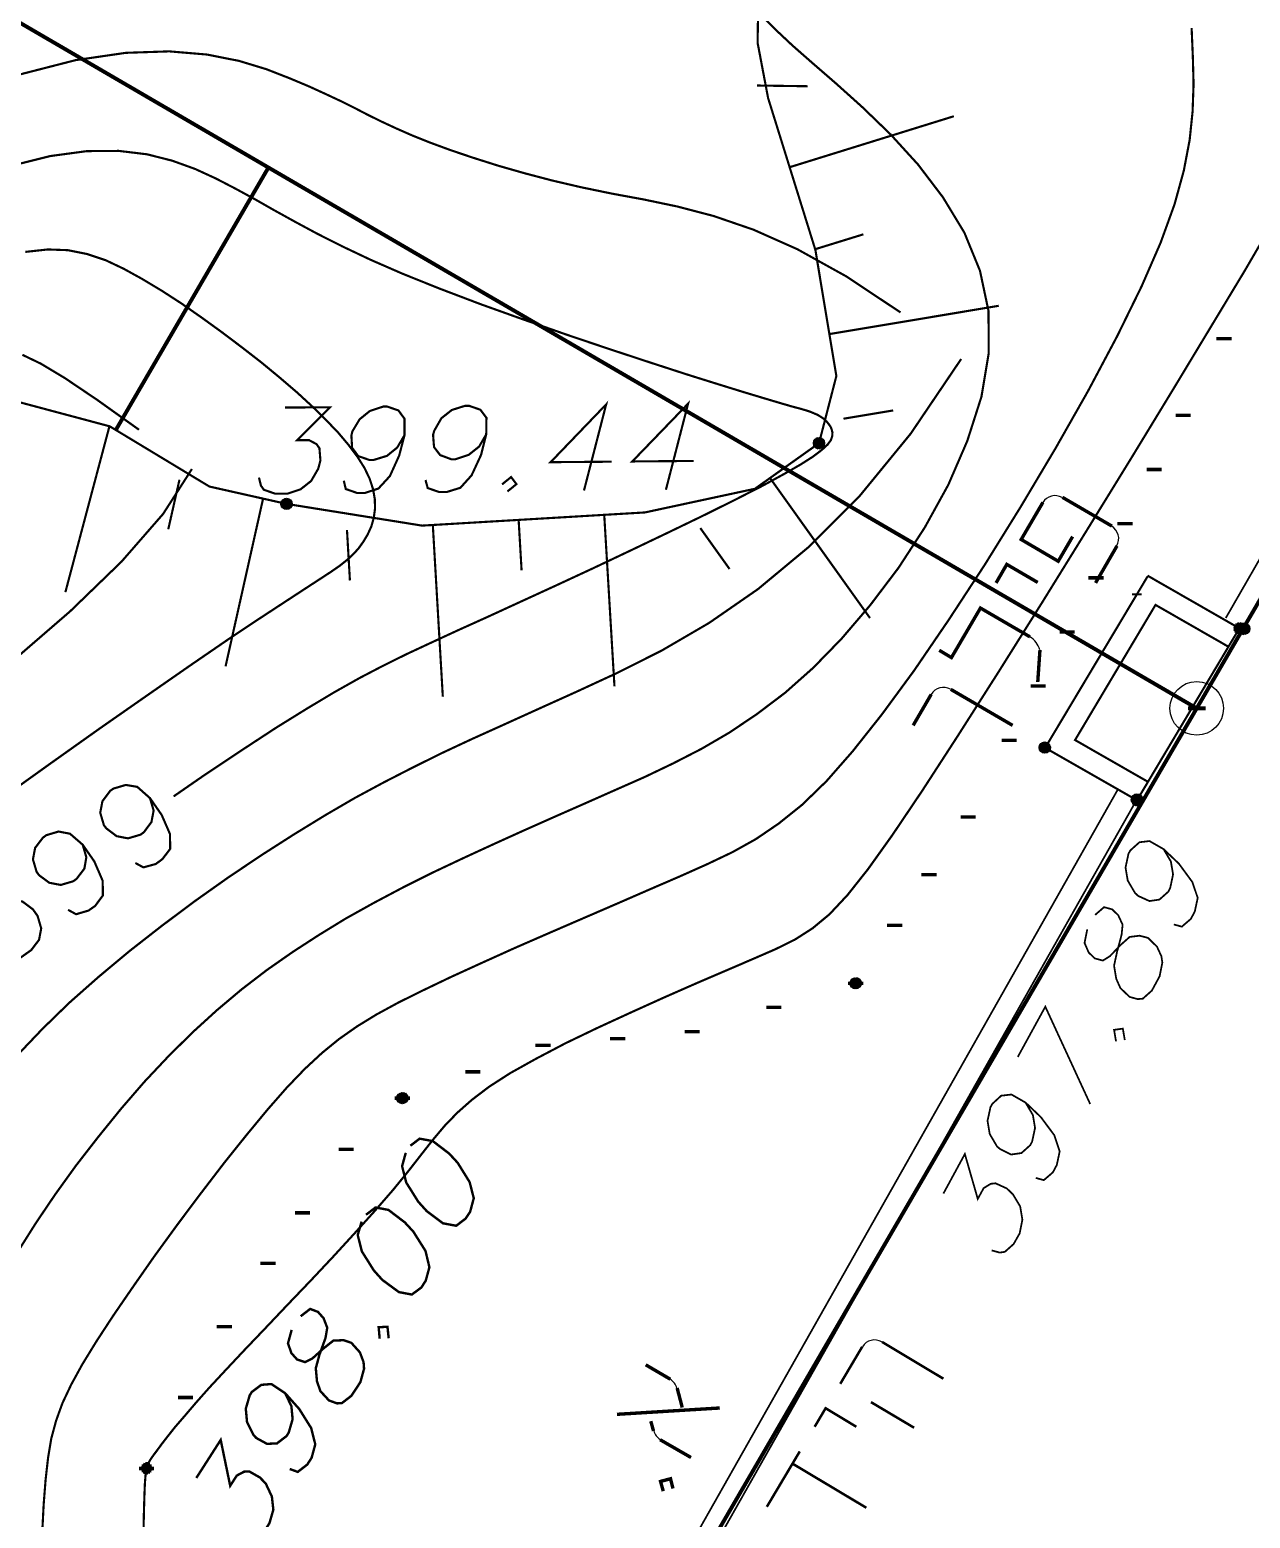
# Model space of a CAD drawing. Extents: x 489 to 720, y 1028 to 1176.
# Drawn here: x 631.9 to 637.59, y 1138.62 to 1145.56 of the extents above; entities that cross this region are included whole.
import ezdxf

# ---------------------------------------------------------------- set-up
doc = ezdxf.new("R2010")
doc.units = 0
doc.header["$MEASUREMENT"] = 0
for name, color, linetype in [('1501-EVEN-GAN', 7, 'Continuous'), ('1501-PILER', 7, 'Continuous'), ('1501-TOPO', 7, 'Continuous'), ('1501-UP', 7, 'Continuous'), ('1506', 7, 'Continuous'), ('1507', 7, 'Continuous'), ('1510-UP', 7, 'Continuous'), ('1511-DOWN', 7, 'Continuous'), ('2408-EVEN-GAN', 7, 'Continuous'), ('4035-PILER', 7, 'Continuous'), ('M1602', 7, 'Continuous')]:
    doc.layers.add(name, color=color, linetype=linetype)

msp = doc.modelspace()

# ---------------------------------------------------------------- hatches: boundary and pattern name
at = {"layer": '1501-EVEN-GAN', "linetype": 'Continuous', "ltscale": 0.045455}
for points in [[(637.5395, 1142.779), (637.585, 1142.7529), (637.5361, 1142.7688)], [(637.585, 1142.7529), (637.5361, 1142.7688), (637.5781, 1142.7449)], [(637.5361, 1142.7688), (637.5781, 1142.7449), (637.5372, 1142.7585)], [(637.5463, 1142.787), (637.5884, 1142.762), (637.5395, 1142.779)], [(637.5884, 1142.762), (637.5395, 1142.779), (637.585, 1142.7529)], [(637.5554, 1142.7915), (637.5872, 1142.7722), (637.5463, 1142.787)], [(637.5872, 1142.7722), (637.5463, 1142.787), (637.5884, 1142.762)], [(637.5656, 1142.7915), (637.5827, 1142.7813), (637.5554, 1142.7915)], [(637.5827, 1142.7813), (637.5554, 1142.7915), (637.5872, 1142.7722)], [(637.5759, 1142.7881), (637.5656, 1142.7915), (637.5827, 1142.7813)], [(637.5781, 1142.7449), (637.5372, 1142.7585), (637.5691, 1142.7404)], [(637.5372, 1142.7585), (637.5691, 1142.7404), (637.5418, 1142.7495)], [(637.5691, 1142.7404), (637.5418, 1142.7495), (637.5588, 1142.7392)], [(637.5418, 1142.7495), (637.5588, 1142.7392), (637.5497, 1142.7426)], [(637.0372, 1141.9813), (637.0372, 1141.9608), (637.035, 1141.971)], [(637.0429, 1141.9892), (637.0429, 1141.9517), (637.0372, 1141.9813)], [(637.0429, 1141.9517), (637.0372, 1141.9813), (637.0372, 1141.9608)], [(637.052, 1141.9949), (637.052, 1141.946), (637.0429, 1141.9892)], [(637.052, 1141.946), (637.0429, 1141.9892), (637.0429, 1141.9517)], [(637.0622, 1141.9972), (637.0622, 1141.9449), (637.052, 1141.9949)], [(637.0622, 1141.9449), (637.052, 1141.9949), (637.052, 1141.946)], [(637.0713, 1141.9949), (637.0713, 1141.946), (637.0622, 1141.9972)], [(637.0713, 1141.946), (637.0622, 1141.9972), (637.0622, 1141.9449)], [(637.0804, 1141.9892), (637.0804, 1141.9517), (637.0713, 1141.9949)], [(637.0804, 1141.9517), (637.0713, 1141.9949), (637.0713, 1141.946)], [(637.0861, 1141.9813), (637.0861, 1141.9608), (637.0804, 1141.9892)], [(637.0861, 1141.9608), (637.0804, 1141.9892), (637.0804, 1141.9517)], [(637.0884, 1141.971), (637.0861, 1141.9813), (637.0861, 1141.9608)]]:
    msp.add_hatch(color=7, dxfattribs=at).paths.add_polyline_path(points, flags=0)
at = {"layer": '1501-PILER', "linetype": 'Continuous', "ltscale": 0.045455}
for points in [[(637.5168, 1142.7813), (637.5622, 1142.754), (637.5134, 1142.771)], [(637.5622, 1142.754), (637.5134, 1142.771), (637.5554, 1142.746)], [(637.5134, 1142.771), (637.5554, 1142.746), (637.5134, 1142.7608)], [(637.5236, 1142.7892), (637.5656, 1142.7642), (637.5168, 1142.7813)], [(637.5656, 1142.7642), (637.5168, 1142.7813), (637.5622, 1142.754)], [(637.5327, 1142.7938), (637.5645, 1142.7745), (637.5236, 1142.7892)], [(637.5645, 1142.7745), (637.5236, 1142.7892), (637.5656, 1142.7642)], [(637.5429, 1142.7938), (637.56, 1142.7835), (637.5327, 1142.7938)], [(637.56, 1142.7835), (637.5327, 1142.7938), (637.5645, 1142.7745)], [(637.5531, 1142.7904), (637.5429, 1142.7938), (637.56, 1142.7835)], [(637.5554, 1142.746), (637.5134, 1142.7608), (637.5452, 1142.7426)], [(637.5134, 1142.7608), (637.5452, 1142.7426), (637.5179, 1142.7517)], [(637.5452, 1142.7426), (637.5179, 1142.7517), (637.535, 1142.7415)], [(637.5179, 1142.7517), (637.535, 1142.7415), (637.5259, 1142.7449)], [(636.6077, 1142.2051), (636.6168, 1142.2324), (636.6066, 1142.2154)], [(636.6168, 1142.2324), (636.6066, 1142.2154), (636.61, 1142.2256)], [(636.6122, 1142.196), (636.6259, 1142.237), (636.6077, 1142.2051)], [(636.6259, 1142.237), (636.6077, 1142.2051), (636.6168, 1142.2324)], [(636.6202, 1142.1892), (636.6361, 1142.2381), (636.6122, 1142.196)], [(636.6361, 1142.2381), (636.6122, 1142.196), (636.6259, 1142.237)], [(636.6463, 1142.2347), (636.6202, 1142.1892), (636.6361, 1142.2381)], [(636.6304, 1142.1858), (636.6463, 1142.2347), (636.6202, 1142.1892)], [(636.6543, 1142.2279), (636.6304, 1142.1858), (636.6463, 1142.2347)], [(636.6406, 1142.187), (636.6543, 1142.2279), (636.6304, 1142.1858)], [(636.6588, 1142.2188), (636.6406, 1142.187), (636.6543, 1142.2279)], [(636.6497, 1142.1915), (636.6588, 1142.2188), (636.6406, 1142.187)], [(636.6588, 1142.2085), (636.6497, 1142.1915), (636.6588, 1142.2188)], [(636.6566, 1142.1995), (636.6588, 1142.2085), (636.6497, 1142.1915)], [(637.0395, 1141.9801), (637.0838, 1141.9529), (637.0361, 1141.971)], [(637.0838, 1141.9529), (637.0361, 1141.971), (637.077, 1141.946)], [(637.0361, 1141.971), (637.077, 1141.946), (637.0361, 1141.9608)], [(637.077, 1141.946), (637.0361, 1141.9608), (637.0679, 1141.9415)], [(637.0361, 1141.9608), (637.0679, 1141.9415), (637.0406, 1141.9506)], [(637.0463, 1141.9881), (637.0872, 1141.9631), (637.0395, 1141.9801)], [(637.0872, 1141.9631), (637.0395, 1141.9801), (637.0838, 1141.9529)], [(637.0679, 1141.9415), (637.0406, 1141.9506), (637.0577, 1141.9404)], [(637.0406, 1141.9506), (637.0577, 1141.9404), (637.0486, 1141.9438)], [(637.0554, 1141.9926), (637.0872, 1141.9733), (637.0463, 1141.9881)], [(637.0872, 1141.9733), (637.0463, 1141.9881), (637.0872, 1141.9631)], [(637.0656, 1141.9926), (637.0827, 1141.9824), (637.0554, 1141.9926)], [(637.0827, 1141.9824), (637.0554, 1141.9926), (637.0872, 1141.9733)], [(637.0747, 1141.9892), (637.0656, 1141.9926), (637.0827, 1141.9824)]]:
    msp.add_hatch(color=7, dxfattribs=at).paths.add_polyline_path(points, flags=0)
at = {"layer": '1501-TOPO', "linetype": 'Continuous', "ltscale": 0.045455}
for points in [[(635.7281, 1141.1267), (635.7577, 1141.0881), (635.7247, 1141.1176)], [(635.7577, 1141.0881), (635.7247, 1141.1176), (635.7475, 1141.0881)], [(635.7247, 1141.1176), (635.7475, 1141.0881), (635.7259, 1141.1074)], [(635.7475, 1141.0881), (635.7259, 1141.1074), (635.7384, 1141.0915)], [(635.7259, 1141.1074), (635.7384, 1141.0915), (635.7304, 1141.0983)], [(635.735, 1141.1347), (635.7668, 1141.0926), (635.7281, 1141.1267)], [(635.7668, 1141.0926), (635.7281, 1141.1267), (635.7577, 1141.0881)], [(635.7441, 1141.1392), (635.7736, 1141.1006), (635.735, 1141.1347)], [(635.7736, 1141.1006), (635.735, 1141.1347), (635.7668, 1141.0926)], [(635.7543, 1141.1404), (635.777, 1141.1108), (635.7441, 1141.1392)], [(635.777, 1141.1108), (635.7441, 1141.1392), (635.7736, 1141.1006)], [(635.7645, 1141.137), (635.777, 1141.121), (635.7543, 1141.1404)], [(635.777, 1141.121), (635.7543, 1141.1404), (635.777, 1141.1108)], [(635.7725, 1141.1301), (635.7645, 1141.137), (635.777, 1141.121)], [(633.6168, 1140.5938), (633.6441, 1140.554), (633.6134, 1140.5835)], [(633.6441, 1140.554), (633.6134, 1140.5835), (633.6338, 1140.5529)], [(633.6134, 1140.5835), (633.6338, 1140.5529), (633.6134, 1140.5733)], [(633.6338, 1140.5529), (633.6134, 1140.5733), (633.6247, 1140.5574)], [(633.6134, 1140.5733), (633.6247, 1140.5574), (633.6168, 1140.5642)], [(633.6236, 1140.6006), (633.6543, 1140.5574), (633.6168, 1140.5938)], [(633.6543, 1140.5574), (633.6168, 1140.5938), (633.6441, 1140.554)], [(633.6327, 1140.6051), (633.6611, 1140.5654), (633.6236, 1140.6006)], [(633.6611, 1140.5654), (633.6236, 1140.6006), (633.6543, 1140.5574)], [(633.6441, 1140.6051), (633.6645, 1140.5745), (633.6327, 1140.6051)], [(633.6645, 1140.5745), (633.6327, 1140.6051), (633.6611, 1140.5654)], [(633.6531, 1140.6017), (633.6645, 1140.5847), (633.6441, 1140.6051)], [(633.6645, 1140.5847), (633.6441, 1140.6051), (633.6645, 1140.5745)], [(633.66, 1140.5938), (633.6531, 1140.6017), (633.6645, 1140.5847)], [(632.4418, 1138.8801), (632.4611, 1138.8756), (632.4327, 1138.8767)], [(632.452, 1138.8801), (632.4418, 1138.8801), (632.4611, 1138.8756)], [(632.4213, 1138.8597), (632.4725, 1138.8483), (632.4202, 1138.8495)], [(632.4725, 1138.8483), (632.4202, 1138.8495), (632.4679, 1138.8392)], [(632.4202, 1138.8495), (632.4679, 1138.8392), (632.4247, 1138.8404)], [(632.4247, 1138.8699), (632.4725, 1138.8585), (632.4213, 1138.8597)], [(632.4725, 1138.8585), (632.4213, 1138.8597), (632.4725, 1138.8483)], [(632.4327, 1138.8767), (632.4691, 1138.8688), (632.4247, 1138.8699)], [(632.4691, 1138.8688), (632.4247, 1138.8699), (632.4725, 1138.8585)], [(632.4679, 1138.8392), (632.4247, 1138.8404), (632.4611, 1138.8324)], [(632.4247, 1138.8404), (632.4611, 1138.8324), (632.4316, 1138.8324)], [(632.4611, 1138.8324), (632.4316, 1138.8324), (632.4509, 1138.8279)], [(632.4316, 1138.8324), (632.4509, 1138.8279), (632.4406, 1138.829)], [(632.4611, 1138.8756), (632.4327, 1138.8767), (632.4691, 1138.8688)]]:
    msp.add_hatch(color=7, dxfattribs=at).paths.add_polyline_path(points, flags=0)
at = {"layer": '1501-UP', "linetype": 'Continuous', "ltscale": 0.045455}
for points in [[(635.5588, 1143.6449), (635.602, 1143.6142), (635.5543, 1143.6347)], [(635.602, 1143.6142), (635.5543, 1143.6347), (635.5941, 1143.6074)], [(635.5543, 1143.6347), (635.5941, 1143.6074), (635.5543, 1143.6245)], [(635.5941, 1143.6074), (635.5543, 1143.6245), (635.585, 1143.604)], [(635.5543, 1143.6245), (635.585, 1143.604), (635.5577, 1143.6154)], [(635.585, 1143.604), (635.5577, 1143.6154), (635.5747, 1143.604)], [(635.5577, 1143.6154), (635.5747, 1143.604), (635.5656, 1143.6074)], [(635.5656, 1143.6517), (635.6054, 1143.6245), (635.5588, 1143.6449)], [(635.6054, 1143.6245), (635.5588, 1143.6449), (635.602, 1143.6142)], [(635.5747, 1143.6551), (635.6054, 1143.6347), (635.5656, 1143.6517)], [(635.6054, 1143.6347), (635.5656, 1143.6517), (635.6054, 1143.6245)], [(635.585, 1143.6551), (635.602, 1143.6438), (635.5747, 1143.6551)], [(635.602, 1143.6438), (635.5747, 1143.6551), (635.6054, 1143.6347)], [(635.5952, 1143.6517), (635.585, 1143.6551), (635.602, 1143.6438)], [(633.0759, 1143.3324), (633.0759, 1143.362), (633.0725, 1143.3415)], [(633.0759, 1143.362), (633.0725, 1143.3415), (633.0725, 1143.3529)], [(633.0838, 1143.3256), (633.0838, 1143.3688), (633.0759, 1143.3324)], [(633.0838, 1143.3688), (633.0759, 1143.3324), (633.0759, 1143.362)], [(633.0929, 1143.321), (633.0929, 1143.3733), (633.0838, 1143.3256)], [(633.0929, 1143.3733), (633.0838, 1143.3256), (633.0838, 1143.3688)], [(633.1031, 1143.321), (633.1031, 1143.3733), (633.0929, 1143.321)], [(633.1031, 1143.3733), (633.0929, 1143.321), (633.0929, 1143.3733)], [(633.1122, 1143.3699), (633.1031, 1143.321), (633.1031, 1143.3733)], [(633.1134, 1143.3256), (633.1122, 1143.3699), (633.1031, 1143.321)], [(633.1202, 1143.362), (633.1134, 1143.3256), (633.1122, 1143.3699)], [(633.1202, 1143.3324), (633.1202, 1143.362), (633.1134, 1143.3256)], [(633.1236, 1143.3529), (633.1202, 1143.3324), (633.1202, 1143.362)], [(633.1236, 1143.3426), (633.1236, 1143.3529), (633.1202, 1143.3324)]]:
    msp.add_hatch(color=18, dxfattribs=at).paths.add_polyline_path(points, flags=0)

# ---------------------------------------------------------------- linework, layer by layer
at = {"color": 18, "linetype": 'Continuous', "ltscale": 0.045455, "const_width": 0.01}
for points in [[(633.6486, 1143.6676), (633.6145, 1143.6097), (633.5668, 1143.571), (633.5043, 1143.5517), (633.485, 1143.5517), (633.4327, 1143.5699), (633.4043, 1143.6085), (633.4009, 1143.6654), (633.4054, 1143.6847), (633.4395, 1143.7415), (633.4872, 1143.7801), (633.5497, 1143.8006), (633.5679, 1143.8006), (633.6202, 1143.7824), (633.6486, 1143.7438), (633.6486, 1143.6676), (633.6236, 1143.5722), (633.5804, 1143.4767), (633.527, 1143.4188), (633.4645, 1143.3983), (633.427, 1143.3983), (633.3747, 1143.4165), (633.3656, 1143.4551)], [(634.0293, 1143.671), (633.9963, 1143.6142), (633.9475, 1143.5756), (633.8861, 1143.5551), (633.8668, 1143.5551), (633.8145, 1143.5745), (633.7861, 1143.612), (633.7816, 1143.6688), (633.7872, 1143.6881), (633.8202, 1143.746), (633.8691, 1143.7847), (633.9304, 1143.804), (633.9497, 1143.804), (634.002, 1143.7858), (634.0304, 1143.7483), (634.0293, 1143.671), (634.0054, 1143.5756), (633.9611, 1143.4801), (633.9088, 1143.4222), (633.8463, 1143.4029), (633.8088, 1143.4029), (633.7566, 1143.421), (633.7463, 1143.4585)], [(634.485, 1143.4097), (634.5884, 1143.8108), (634.3293, 1143.5415), (634.6145, 1143.5438)], [(634.8668, 1143.4131), (634.9702, 1143.8142), (634.71, 1143.5449), (634.9963, 1143.5472)], [(633.0918, 1143.796), (633.3009, 1143.7972), (633.1475, 1143.6438), (633.2043, 1143.6438), (633.2384, 1143.6256), (633.252, 1143.6063), (633.2566, 1143.5495), (633.2463, 1143.5108), (633.2134, 1143.454), (633.1645, 1143.4154), (633.1031, 1143.3949), (633.0452, 1143.3949), (632.9929, 1143.4131), (632.9793, 1143.4324), (632.9702, 1143.4699)], [(634.1031, 1143.4381), (634.1452, 1143.4722), (634.1702, 1143.4392), (634.1281, 1143.4051)]]:
    msp.add_lwpolyline(points, dxfattribs=at)
at = {"color": 250, "linetype": 'Continuous', "ltscale": 0.045455}
for points, const_width in [([(636.6236, 1143.354), (636.5225, 1143.1813), (636.6952, 1143.0801), (636.7622, 1143.1949)], 0.0158), ([(636.9452, 1143.2438), (636.7145, 1143.3779)], 0.0158), ([(636.8691, 1142.979), (636.9691, 1143.1517)], 0.0158), ([(636.4054, 1142.979), (636.4554, 1143.0654), (636.5997, 1142.9813)], 0.0158), ([(636.5634, 1142.7279), (636.3327, 1142.862), (636.1975, 1142.6313), (636.1406, 1142.6654)], 0.0158), ([(636.5997, 1142.5176), (636.61, 1142.6665)], 0.0158), ([(636.4827, 1142.3154), (636.1941, 1142.4835)], 0.0158), ([(636.1031, 1142.4597), (636.0191, 1142.3154)], 0.0158), ([(637.1861, 1141.7392), (637.2202, 1141.6813), (637.2304, 1141.621), (637.2168, 1141.5574), (637.2077, 1141.5404), (637.1668, 1141.504), (637.1202, 1141.4972), (637.0679, 1141.521), (637.0531, 1141.5347), (637.0191, 1141.5926), (637.0088, 1141.6529), (637.0225, 1141.7176), (637.0316, 1141.7335), (637.0736, 1141.771), (637.1202, 1141.7767), (637.1861, 1141.7392), (637.2577, 1141.671), (637.3202, 1141.5858), (637.3452, 1141.512), (637.3316, 1141.4483), (637.3134, 1141.4142), (637.2713, 1141.3779), (637.2338, 1141.3881)], 0.00825), ([(636.8304, 1141.3654), (636.8179, 1141.3017), (636.8372, 1141.2574), (636.8656, 1141.2301), (636.9031, 1141.2199), (636.9361, 1141.2404), (636.9872, 1141.2938), (637.0281, 1141.3301), (637.0747, 1141.3358), (637.1134, 1141.3256), (637.1554, 1141.2847), (637.1759, 1141.2404), (637.1804, 1141.2108), (637.1679, 1141.1472), (637.1316, 1141.0801), (637.0895, 1141.0426), (637.0656, 1141.0404), (637.0281, 1141.0506), (636.985, 1141.0915), (636.9656, 1141.1347), (636.9554, 1141.196), (636.9691, 1141.2597), (636.9906, 1141.3404), (636.9952, 1141.387), (636.9747, 1141.4313), (636.9463, 1141.4585), (636.9088, 1141.4688), (636.8668, 1141.4324)], 0.00825), ([(636.5066, 1140.771), (636.635, 1141.0051), (636.8441, 1140.5517)], 0.00825), ([(636.9645, 1140.8438), (636.9554, 1140.8972), (636.9963, 1140.9029), (637.0054, 1140.8495)], 0.00825), ([(636.5429, 1140.5585), (636.577, 1140.5006), (636.5872, 1140.4404), (636.5736, 1140.3767), (636.5645, 1140.3597), (636.5236, 1140.3233), (636.4759, 1140.3165), (636.4247, 1140.3415), (636.41, 1140.354), (636.3759, 1140.412), (636.3656, 1140.4733), (636.3793, 1140.537), (636.3884, 1140.5529), (636.4293, 1140.5904), (636.477, 1140.596), (636.5429, 1140.5585), (636.6145, 1140.4904), (636.677, 1140.4063), (636.702, 1140.3313), (636.6884, 1140.2676), (636.6702, 1140.2335), (636.6281, 1140.1972), (636.5906, 1140.2074)], 0.00825), ([(633.6543, 1140.3245), (633.6372, 1140.262), (633.6566, 1140.1858), (633.7122, 1140.0972), (633.752, 1140.0529), (633.8281, 1139.996), (633.8895, 1139.9847), (633.9327, 1140.0176), (633.9543, 1140.0495), (633.9713, 1140.1131), (633.952, 1140.1881), (633.8963, 1140.2779), (633.8566, 1140.321), (633.7804, 1140.379), (633.7191, 1140.3904), (633.6759, 1140.3574)], 0.0112), ([(636.16, 1140.1347), (636.26, 1140.3188), (636.3202, 1140.1097), (636.3475, 1140.1597), (636.3804, 1140.1801), (636.4031, 1140.1824), (636.4554, 1140.1585), (636.4838, 1140.1313), (636.5179, 1140.0745), (636.5281, 1140.0131), (636.5156, 1139.9495), (636.4872, 1139.8995), (636.4463, 1139.8631), (636.4225, 1139.8597), (636.385, 1139.8699)], 0.00825), ([(633.4486, 1140.004), (633.4304, 1139.9415), (633.4497, 1139.8654), (633.5054, 1139.7767), (633.5452, 1139.7324), (633.6225, 1139.6756), (633.6827, 1139.6642), (633.727, 1139.6972), (633.7475, 1139.729), (633.7645, 1139.7915), (633.7463, 1139.8676), (633.6895, 1139.9574), (633.6497, 1140.0006), (633.5736, 1140.0585), (633.5134, 1140.0699), (633.4691, 1140.0358)], 0.0112), ([(633.1225, 1139.4995), (633.1054, 1139.437), (633.1213, 1139.3915), (633.1475, 1139.362), (633.185, 1139.3495), (633.2191, 1139.3665), (633.2736, 1139.4154), (633.3168, 1139.4495), (633.3645, 1139.4517), (633.4009, 1139.4392), (633.4406, 1139.3949), (633.4577, 1139.3495), (633.46, 1139.3188), (633.4429, 1139.2563), (633.4009, 1139.1926), (633.3566, 1139.1585), (633.3338, 1139.1574), (633.2963, 1139.171), (633.2566, 1139.2142), (633.2406, 1139.2597), (633.235, 1139.321), (633.252, 1139.3835), (633.2804, 1139.462), (633.2884, 1139.5097), (633.2713, 1139.554), (633.2452, 1139.5835), (633.2088, 1139.5972), (633.1645, 1139.5631)], 0.0112), ([(633.5327, 1139.4585), (633.5281, 1139.512), (633.5691, 1139.5142), (633.5747, 1139.4608)], 0.0112), ([(634.8872, 1139.2699), (634.7725, 1139.337)], 0.0158), ([(633.0918, 1139.2051), (633.1213, 1139.1449), (633.127, 1139.0835), (633.1088, 1139.021), (633.0986, 1139.0051), (633.0543, 1138.971), (633.0077, 1138.9688), (632.9577, 1138.996), (632.9441, 1139.0108), (632.9145, 1139.071), (632.9088, 1139.1324), (632.927, 1139.1949), (632.9372, 1139.2108), (632.9816, 1139.2438), (633.0281, 1139.2472), (633.0918, 1139.2051), (633.1577, 1139.1313), (633.2134, 1139.0426), (633.2327, 1138.9665), (633.2156, 1138.904), (633.1952, 1138.8722), (633.1509, 1138.8381), (633.1134, 1138.8517)], 0.0112), ([(634.9429, 1139.1381), (634.9191, 1139.229)], 0.0158), ([(634.6384, 1139.1063), (635.1179, 1139.1358)], 0.0158), ([(634.7963, 1139.0745), (634.8088, 1139.029)], 0.0158), ([(632.6781, 1138.8097), (632.7918, 1138.987), (632.8361, 1138.7733), (632.8668, 1138.821), (632.9009, 1138.8392), (632.9247, 1138.8404), (632.9747, 1138.812), (633.002, 1138.7835), (633.0304, 1138.7233), (633.0372, 1138.662), (633.0191, 1138.5995), (632.9884, 1138.5506), (632.9441, 1138.5176), (632.9202, 1138.5165), (632.8838, 1138.529)], 0.0112), ([(634.8395, 1138.9881), (634.9838, 1138.9051)], 0.0158)]:
    msp.add_lwpolyline(points, dxfattribs=dict(at, const_width=const_width))
at = {"color": 5, "linetype": 'Continuous', "ltscale": 0.045455, "const_width": 0.0118}
for points in [[(636.16, 1139.2722), (635.8736, 1139.4438)], [(635.7816, 1139.421), (635.6793, 1139.2483)], [(636.0236, 1139.0438), (635.8225, 1139.1631)], [(635.56, 1139.0483), (635.6111, 1139.1347), (635.7543, 1139.0483)], [(635.3372, 1138.6756), (635.4906, 1138.9335)], [(635.4566, 1138.8767), (635.8009, 1138.671)]]:
    msp.add_lwpolyline(points, dxfattribs=at)
at = {"color": 7, "linetype": 'Continuous', "ltscale": 0.045455, "const_width": 0.0158}
msp.add_lwpolyline([(634.8543, 1138.7483), (634.8418, 1138.7938), (634.8884, 1138.8063), (634.8997, 1138.7608)], dxfattribs=at)
at = {"color": 250, "linetype": 'Continuous', "ltscale": 0.045455}
for centre, radius, start, end in [((636.6804, 1143.3199), 0.0659, 59.7931, 149.7876), ((636.9111, 1143.1858), 0.0659, 329.7876, 419.7876), ((636.5122, 1142.6415), 0.1, 14.7876, 59.7876), ((636.16, 1142.4267), 0.0659, 59.7931, 149.7876), ((634.8543, 1139.212), 0.0659, 14.7931, 59.7931), ((634.8543, 1139.212), 0.0659, 14.7931, 59.7931), ((634.8736, 1139.046), 0.0659, 194.7876, 239.7876), ((634.8736, 1139.046), 0.0659, 194.7876, 239.7876)]:
    msp.add_arc(centre, radius, start, end, dxfattribs=at)
at = {"color": 5, "linetype": 'Continuous', "ltscale": 0.045455}
msp.add_arc((635.8395, 1139.387), 0.0659, 59.1449, 149.1394, dxfattribs=at)
at = {"layer": '1501-EVEN-GAN', "color": 7, "linetype": 'Continuous', "ltscale": 0.045455}
for points in [[(637.5395, 1142.779), (637.585, 1142.7529), (637.5361, 1142.7688)], [(637.585, 1142.7529), (637.5361, 1142.7688), (637.5781, 1142.7449)], [(637.5361, 1142.7688), (637.5781, 1142.7449), (637.5372, 1142.7585)], [(637.5463, 1142.787), (637.5884, 1142.762), (637.5395, 1142.779)], [(637.5884, 1142.762), (637.5395, 1142.779), (637.585, 1142.7529)], [(637.5554, 1142.7915), (637.5872, 1142.7722), (637.5463, 1142.787)], [(637.5872, 1142.7722), (637.5463, 1142.787), (637.5884, 1142.762)], [(637.5656, 1142.7915), (637.5827, 1142.7813), (637.5554, 1142.7915)], [(637.5827, 1142.7813), (637.5554, 1142.7915), (637.5872, 1142.7722)], [(637.5759, 1142.7881), (637.5656, 1142.7915), (637.5827, 1142.7813)], [(637.5781, 1142.7449), (637.5372, 1142.7585), (637.5691, 1142.7404)], [(637.5372, 1142.7585), (637.5691, 1142.7404), (637.5418, 1142.7495)], [(637.5691, 1142.7404), (637.5418, 1142.7495), (637.5588, 1142.7392)], [(637.5418, 1142.7495), (637.5588, 1142.7392), (637.5497, 1142.7426)], [(637.0372, 1141.9813), (637.0372, 1141.9608), (637.035, 1141.971)], [(637.0429, 1141.9892), (637.0429, 1141.9517), (637.0372, 1141.9813)], [(637.0429, 1141.9517), (637.0372, 1141.9813), (637.0372, 1141.9608)], [(637.052, 1141.9949), (637.052, 1141.946), (637.0429, 1141.9892)], [(637.052, 1141.946), (637.0429, 1141.9892), (637.0429, 1141.9517)], [(637.0622, 1141.9972), (637.0622, 1141.9449), (637.052, 1141.9949)], [(637.0622, 1141.9449), (637.052, 1141.9949), (637.052, 1141.946)], [(637.0713, 1141.9949), (637.0713, 1141.946), (637.0622, 1141.9972)], [(637.0713, 1141.946), (637.0622, 1141.9972), (637.0622, 1141.9449)], [(637.0804, 1141.9892), (637.0804, 1141.9517), (637.0713, 1141.9949)], [(637.0804, 1141.9517), (637.0713, 1141.9949), (637.0713, 1141.946)], [(637.0861, 1141.9813), (637.0861, 1141.9608), (637.0804, 1141.9892)], [(637.0861, 1141.9608), (637.0804, 1141.9892), (637.0804, 1141.9517)], [(637.0884, 1141.971), (637.0861, 1141.9813), (637.0861, 1141.9608)]]:
    msp.add_lwpolyline(points, dxfattribs=at)
at = {"layer": '1501-EVEN-GAN', "color": 7, "linetype": 'Continuous', "ltscale": 0.045455, "const_width": 0.00825}
for points in [[(637.5441, 1142.7654), (637.5804, 1142.7654)], [(637.0441, 1141.971), (637.0804, 1141.971)]]:
    msp.add_lwpolyline(points, dxfattribs=at)
at = {"layer": '1501-EVEN-GAN', "color": 7, "linetype": 'Continuous', "ltscale": 0.045455}
for centre in [(637.5622, 1142.7654), (637.0622, 1141.971)]:
    msp.add_circle(centre, 0.0261, dxfattribs=at)
at = {"layer": '1501-PILER', "color": 7, "linetype": 'Continuous', "ltscale": 0.045455, "const_width": 0.01}
for points in [[(637.5179, 1142.7676), (637.5622, 1142.7676)], [(636.6111, 1142.212), (636.6554, 1142.212)], [(637.0406, 1141.9665), (637.085, 1141.9665)]]:
    msp.add_lwpolyline(points, dxfattribs=at)
at = {"layer": '1501-PILER', "color": 7, "linetype": 'Continuous', "ltscale": 0.045455}
for points in [[(637.5168, 1142.7813), (637.5622, 1142.754), (637.5134, 1142.771)], [(637.5622, 1142.754), (637.5134, 1142.771), (637.5554, 1142.746)], [(637.5134, 1142.771), (637.5554, 1142.746), (637.5134, 1142.7608)], [(637.5236, 1142.7892), (637.5656, 1142.7642), (637.5168, 1142.7813)], [(637.5656, 1142.7642), (637.5168, 1142.7813), (637.5622, 1142.754)], [(637.5327, 1142.7938), (637.5645, 1142.7745), (637.5236, 1142.7892)], [(637.5645, 1142.7745), (637.5236, 1142.7892), (637.5656, 1142.7642)], [(637.5429, 1142.7938), (637.56, 1142.7835), (637.5327, 1142.7938)], [(637.56, 1142.7835), (637.5327, 1142.7938), (637.5645, 1142.7745)], [(637.5531, 1142.7904), (637.5429, 1142.7938), (637.56, 1142.7835)], [(637.5554, 1142.746), (637.5134, 1142.7608), (637.5452, 1142.7426)], [(637.5134, 1142.7608), (637.5452, 1142.7426), (637.5179, 1142.7517)], [(637.5452, 1142.7426), (637.5179, 1142.7517), (637.535, 1142.7415)], [(637.5179, 1142.7517), (637.535, 1142.7415), (637.5259, 1142.7449)], [(636.6077, 1142.2051), (636.6168, 1142.2324), (636.6066, 1142.2154)], [(636.6168, 1142.2324), (636.6066, 1142.2154), (636.61, 1142.2256)], [(636.6122, 1142.196), (636.6259, 1142.237), (636.6077, 1142.2051)], [(636.6259, 1142.237), (636.6077, 1142.2051), (636.6168, 1142.2324)], [(636.6202, 1142.1892), (636.6361, 1142.2381), (636.6122, 1142.196)], [(636.6361, 1142.2381), (636.6122, 1142.196), (636.6259, 1142.237)], [(636.6463, 1142.2347), (636.6202, 1142.1892), (636.6361, 1142.2381)], [(636.6304, 1142.1858), (636.6463, 1142.2347), (636.6202, 1142.1892)], [(636.6543, 1142.2279), (636.6304, 1142.1858), (636.6463, 1142.2347)], [(636.6406, 1142.187), (636.6543, 1142.2279), (636.6304, 1142.1858)], [(636.6588, 1142.2188), (636.6406, 1142.187), (636.6543, 1142.2279)], [(636.6497, 1142.1915), (636.6588, 1142.2188), (636.6406, 1142.187)], [(636.6588, 1142.2085), (636.6497, 1142.1915), (636.6588, 1142.2188)], [(636.6566, 1142.1995), (636.6588, 1142.2085), (636.6497, 1142.1915)], [(637.0395, 1141.9801), (637.0838, 1141.9529), (637.0361, 1141.971)], [(637.0838, 1141.9529), (637.0361, 1141.971), (637.077, 1141.946)], [(637.0361, 1141.971), (637.077, 1141.946), (637.0361, 1141.9608)], [(637.077, 1141.946), (637.0361, 1141.9608), (637.0679, 1141.9415)], [(637.0361, 1141.9608), (637.0679, 1141.9415), (637.0406, 1141.9506)], [(637.0463, 1141.9881), (637.0872, 1141.9631), (637.0395, 1141.9801)], [(637.0872, 1141.9631), (637.0395, 1141.9801), (637.0838, 1141.9529)], [(637.0679, 1141.9415), (637.0406, 1141.9506), (637.0577, 1141.9404)], [(637.0406, 1141.9506), (637.0577, 1141.9404), (637.0486, 1141.9438)], [(637.0554, 1141.9926), (637.0872, 1141.9733), (637.0463, 1141.9881)], [(637.0872, 1141.9733), (637.0463, 1141.9881), (637.0872, 1141.9631)], [(637.0656, 1141.9926), (637.0827, 1141.9824), (637.0554, 1141.9926)], [(637.0827, 1141.9824), (637.0554, 1141.9926), (637.0872, 1141.9733)], [(637.0747, 1141.9892), (637.0656, 1141.9926), (637.0827, 1141.9824)]]:
    msp.add_lwpolyline(points, dxfattribs=at)
msp.add_circle((636.6327, 1142.212), 0.0261, dxfattribs=at)
for centre in [(637.5395, 1142.7676), (637.0622, 1141.9665)]:
    msp.add_arc(centre, 0.0261, 149.1943, 149.1943, dxfattribs=at)
at = {"layer": '1501-TOPO', "color": 7, "linetype": 'Continuous', "ltscale": 0.045455, "const_width": 0.0112}
for points in [[(635.7259, 1141.1142), (635.7759, 1141.1142)], [(633.6134, 1140.579), (633.6634, 1140.579)], [(632.4213, 1138.854), (632.4713, 1138.854)]]:
    msp.add_lwpolyline(points, dxfattribs=at)
at = {"layer": '1501-TOPO', "color": 7, "linetype": 'Continuous', "ltscale": 0.045455}
for points in [[(635.7281, 1141.1267), (635.7577, 1141.0881), (635.7247, 1141.1176)], [(635.7577, 1141.0881), (635.7247, 1141.1176), (635.7475, 1141.0881)], [(635.7247, 1141.1176), (635.7475, 1141.0881), (635.7259, 1141.1074)], [(635.7475, 1141.0881), (635.7259, 1141.1074), (635.7384, 1141.0915)], [(635.7259, 1141.1074), (635.7384, 1141.0915), (635.7304, 1141.0983)], [(635.735, 1141.1347), (635.7668, 1141.0926), (635.7281, 1141.1267)], [(635.7668, 1141.0926), (635.7281, 1141.1267), (635.7577, 1141.0881)], [(635.7441, 1141.1392), (635.7736, 1141.1006), (635.735, 1141.1347)], [(635.7736, 1141.1006), (635.735, 1141.1347), (635.7668, 1141.0926)], [(635.7543, 1141.1404), (635.777, 1141.1108), (635.7441, 1141.1392)], [(635.777, 1141.1108), (635.7441, 1141.1392), (635.7736, 1141.1006)], [(635.7645, 1141.137), (635.777, 1141.121), (635.7543, 1141.1404)], [(635.777, 1141.121), (635.7543, 1141.1404), (635.777, 1141.1108)], [(635.7725, 1141.1301), (635.7645, 1141.137), (635.777, 1141.121)], [(633.6168, 1140.5938), (633.6441, 1140.554), (633.6134, 1140.5835)], [(633.6441, 1140.554), (633.6134, 1140.5835), (633.6338, 1140.5529)], [(633.6134, 1140.5835), (633.6338, 1140.5529), (633.6134, 1140.5733)], [(633.6338, 1140.5529), (633.6134, 1140.5733), (633.6247, 1140.5574)], [(633.6134, 1140.5733), (633.6247, 1140.5574), (633.6168, 1140.5642)], [(633.6236, 1140.6006), (633.6543, 1140.5574), (633.6168, 1140.5938)], [(633.6543, 1140.5574), (633.6168, 1140.5938), (633.6441, 1140.554)], [(633.6327, 1140.6051), (633.6611, 1140.5654), (633.6236, 1140.6006)], [(633.6611, 1140.5654), (633.6236, 1140.6006), (633.6543, 1140.5574)], [(633.6441, 1140.6051), (633.6645, 1140.5745), (633.6327, 1140.6051)], [(633.6645, 1140.5745), (633.6327, 1140.6051), (633.6611, 1140.5654)], [(633.6531, 1140.6017), (633.6645, 1140.5847), (633.6441, 1140.6051)], [(633.6645, 1140.5847), (633.6441, 1140.6051), (633.6645, 1140.5745)], [(633.66, 1140.5938), (633.6531, 1140.6017), (633.6645, 1140.5847)], [(632.4418, 1138.8801), (632.4611, 1138.8756), (632.4327, 1138.8767)], [(632.452, 1138.8801), (632.4418, 1138.8801), (632.4611, 1138.8756)], [(632.4213, 1138.8597), (632.4725, 1138.8483), (632.4202, 1138.8495)], [(632.4725, 1138.8483), (632.4202, 1138.8495), (632.4679, 1138.8392)], [(632.4202, 1138.8495), (632.4679, 1138.8392), (632.4247, 1138.8404)], [(632.4247, 1138.8699), (632.4725, 1138.8585), (632.4213, 1138.8597)], [(632.4725, 1138.8585), (632.4213, 1138.8597), (632.4725, 1138.8483)], [(632.4327, 1138.8767), (632.4691, 1138.8688), (632.4247, 1138.8699)], [(632.4691, 1138.8688), (632.4247, 1138.8699), (632.4725, 1138.8585)], [(632.4679, 1138.8392), (632.4247, 1138.8404), (632.4611, 1138.8324)], [(632.4247, 1138.8404), (632.4611, 1138.8324), (632.4316, 1138.8324)], [(632.4611, 1138.8324), (632.4316, 1138.8324), (632.4509, 1138.8279)], [(632.4316, 1138.8324), (632.4509, 1138.8279), (632.4406, 1138.829)], [(632.4611, 1138.8756), (632.4327, 1138.8767), (632.4691, 1138.8688)]]:
    msp.add_lwpolyline(points, dxfattribs=at)
for centre in [(635.7509, 1141.1142), (633.6384, 1140.579)]:
    msp.add_circle(centre, 0.0261, dxfattribs=at)
msp.add_arc((632.4463, 1138.854), 0.0261, 167.3273, 167.3273, dxfattribs=at)
at = {"layer": '1501-UP', "color": 18, "linetype": 'Continuous', "ltscale": 0.045455, "const_width": 0.01}
for points in [[(635.5588, 1143.6301), (635.6031, 1143.6301)], [(633.077, 1143.3472), (633.1213, 1143.3472)]]:
    msp.add_lwpolyline(points, dxfattribs=at)
at = {"layer": '1501-UP', "color": 18, "linetype": 'Continuous', "ltscale": 0.045455}
for points in [[(635.5588, 1143.6449), (635.602, 1143.6142), (635.5543, 1143.6347)], [(635.602, 1143.6142), (635.5543, 1143.6347), (635.5941, 1143.6074)], [(635.5543, 1143.6347), (635.5941, 1143.6074), (635.5543, 1143.6245)], [(635.5941, 1143.6074), (635.5543, 1143.6245), (635.585, 1143.604)], [(635.5543, 1143.6245), (635.585, 1143.604), (635.5577, 1143.6154)], [(635.585, 1143.604), (635.5577, 1143.6154), (635.5747, 1143.604)], [(635.5577, 1143.6154), (635.5747, 1143.604), (635.5656, 1143.6074)], [(635.5656, 1143.6517), (635.6054, 1143.6245), (635.5588, 1143.6449)], [(635.6054, 1143.6245), (635.5588, 1143.6449), (635.602, 1143.6142)], [(635.5747, 1143.6551), (635.6054, 1143.6347), (635.5656, 1143.6517)], [(635.6054, 1143.6347), (635.5656, 1143.6517), (635.6054, 1143.6245)], [(635.585, 1143.6551), (635.602, 1143.6438), (635.5747, 1143.6551)], [(635.602, 1143.6438), (635.5747, 1143.6551), (635.6054, 1143.6347)], [(635.5952, 1143.6517), (635.585, 1143.6551), (635.602, 1143.6438)], [(633.0759, 1143.3324), (633.0759, 1143.362), (633.0725, 1143.3415)], [(633.0759, 1143.362), (633.0725, 1143.3415), (633.0725, 1143.3529)], [(633.0838, 1143.3256), (633.0838, 1143.3688), (633.0759, 1143.3324)], [(633.0838, 1143.3688), (633.0759, 1143.3324), (633.0759, 1143.362)], [(633.0929, 1143.321), (633.0929, 1143.3733), (633.0838, 1143.3256)], [(633.0929, 1143.3733), (633.0838, 1143.3256), (633.0838, 1143.3688)], [(633.1031, 1143.321), (633.1031, 1143.3733), (633.0929, 1143.321)], [(633.1031, 1143.3733), (633.0929, 1143.321), (633.0929, 1143.3733)], [(633.1122, 1143.3699), (633.1031, 1143.321), (633.1031, 1143.3733)], [(633.1134, 1143.3256), (633.1122, 1143.3699), (633.1031, 1143.321)], [(633.1202, 1143.362), (633.1134, 1143.3256), (633.1122, 1143.3699)], [(633.1202, 1143.3324), (633.1202, 1143.362), (633.1134, 1143.3256)], [(633.1236, 1143.3529), (633.1202, 1143.3324), (633.1202, 1143.362)], [(633.1236, 1143.3426), (633.1236, 1143.3529), (633.1202, 1143.3324)]]:
    msp.add_lwpolyline(points, dxfattribs=at)
for centre in [(635.5804, 1143.6301), (633.0986, 1143.3472)]:
    msp.add_circle(centre, 0.0261, dxfattribs=at)
at = {"layer": '1506', "color": 13, "linetype": 'Continuous', "ltscale": 0.045455, "const_width": 0.01}
for points in [[(631.8486, 1139.8676), (631.9304, 1139.9972), (632.0202, 1140.1301), (632.1168, 1140.2642), (632.2202, 1140.3972), (632.327, 1140.529), (632.4361, 1140.6551), (632.5486, 1140.7745), (632.6611, 1140.8858), (632.7747, 1140.9892), (632.8895, 1141.0858), (633.0066, 1141.1756), (633.127, 1141.2597), (633.2497, 1141.3392), (633.3759, 1141.4165), (633.5066, 1141.4892), (633.6418, 1141.5608), (633.7804, 1141.6301), (633.9225, 1141.6972), (634.0656, 1141.7631), (634.2088, 1141.8279), (634.352, 1141.8915), (634.4941, 1141.954), (634.6327, 1142.0154), (634.7691, 1142.0756), (634.902, 1142.1392), (635.0327, 1142.2063), (635.1634, 1142.2824), (635.2918, 1142.3688), (635.4225, 1142.4676), (635.5531, 1142.5835), (635.685, 1142.7188), (635.8191, 1142.8756), (635.9509, 1143.0495), (636.0736, 1143.2381), (636.1827, 1143.4358), (636.2713, 1143.6404), (636.3372, 1143.846), (636.3713, 1144.0495), (636.3702, 1144.246), (636.3304, 1144.4335), (636.2577, 1144.6108), (636.1577, 1144.7756), (636.0418, 1144.9279), (635.9145, 1145.0676), (635.7838, 1145.1938), (635.66, 1145.3051), (635.5486, 1145.4017), (635.4554, 1145.4835), (635.3816, 1145.5529), (635.3236, 1145.6108)], [(631.96, 1138.554), (631.9668, 1138.687), (631.9759, 1138.8029), (631.9872, 1138.9029), (632.002, 1138.9926), (632.0247, 1139.0767), (632.0543, 1139.1585), (632.0952, 1139.2449), (632.1463, 1139.3381), (632.2111, 1139.4438), (632.2906, 1139.5654), (632.3827, 1139.6995), (632.4827, 1139.8426), (632.5895, 1139.9892), (632.6986, 1140.1347), (632.8066, 1140.2756), (632.9122, 1140.4074), (633.01, 1140.5256), (633.0997, 1140.6279), (633.1827, 1140.7142), (633.2634, 1140.7892), (633.3429, 1140.854), (633.427, 1140.9131), (633.5179, 1140.9688), (633.6202, 1141.0245), (633.735, 1141.0813), (633.8656, 1141.1438), (634.01, 1141.2097), (634.1634, 1141.279), (634.3225, 1141.3483), (634.4827, 1141.4176), (634.6406, 1141.4858), (634.7918, 1141.5517), (634.9316, 1141.612), (635.0588, 1141.6688), (635.1759, 1141.7245), (635.2861, 1141.7858), (635.3929, 1141.8585), (635.502, 1141.946), (635.6156, 1142.0563), (635.7372, 1142.1949), (635.8725, 1142.3654), (636.0236, 1142.571), (636.185, 1142.8074), (636.3531, 1143.0642), (636.5202, 1143.3335), (636.6827, 1143.6063), (636.835, 1143.8745), (636.9702, 1144.129), (637.0838, 1144.3608), (637.1725, 1144.5642), (637.2372, 1144.7426), (637.2804, 1144.8995), (637.3077, 1145.0426), (637.3213, 1145.1745), (637.3259, 1145.3017), (637.3225, 1145.4301), (637.3168, 1145.5642)], [(631.8497, 1145.346), (632.1156, 1145.4142), (632.3497, 1145.4483), (632.552, 1145.4551), (632.727, 1145.4404), (632.877, 1145.4108), (633.0043, 1145.3722), (633.1122, 1145.3301), (633.2043, 1145.2915), (633.2838, 1145.2551), (633.3543, 1145.2222), (633.4179, 1145.1904), (633.4793, 1145.1585), (633.5418, 1145.1279), (633.6077, 1145.0972), (633.6827, 1145.0642), (633.7679, 1145.0301), (633.8634, 1144.9949), (633.9679, 1144.9597), (634.0827, 1144.9233), (634.2054, 1144.8881), (634.335, 1144.854), (634.4713, 1144.8222), (634.6145, 1144.7926), (634.7622, 1144.7654), (634.9202, 1144.7324), (635.0895, 1144.6881), (635.2747, 1144.6245), (635.4793, 1144.5335), (635.7066, 1144.4074), (635.96, 1144.2392)], [(631.8816, 1144.521), (631.9861, 1144.5324), (632.0804, 1144.529), (632.1702, 1144.5108), (632.2554, 1144.4824), (632.3395, 1144.4426), (632.4259, 1144.3949), (632.5168, 1144.3404), (632.61, 1144.2801), (632.7043, 1144.2142), (632.7986, 1144.146), (632.8918, 1144.0756), (632.9827, 1144.0051), (633.0679, 1143.9347), (633.1475, 1143.8665), (633.2191, 1143.8006), (633.2827, 1143.7381), (633.3395, 1143.679), (633.3884, 1143.621), (633.4293, 1143.5665), (633.4622, 1143.5142), (633.4861, 1143.4642), (633.502, 1143.4154), (633.51, 1143.3699), (633.5111, 1143.3256), (633.5054, 1143.2824), (633.4941, 1143.2426), (633.477, 1143.2051), (633.4566, 1143.171), (633.4338, 1143.1392), (633.4077, 1143.1108), (633.3804, 1143.0858), (633.3475, 1143.0597), (633.3066, 1143.0313), (633.2509, 1142.9949), (633.1793, 1142.9483), (633.0872, 1142.8881), (632.9691, 1142.8108), (632.8225, 1142.7131), (632.6452, 1142.5915), (632.4441, 1142.4517), (632.2259, 1142.2995), (631.9986, 1142.1381), (631.7702, 1141.9745)], [(636.2429, 1144.0222), (636.0077, 1143.6745), (635.7702, 1143.3847), (635.5316, 1143.146), (635.2963, 1142.9506), (635.0679, 1142.7926), (634.8475, 1142.6642), (634.6395, 1142.5597), (634.4475, 1142.471), (634.2713, 1142.3915), (634.1111, 1142.3188), (633.9622, 1142.2517), (633.8213, 1142.1858), (633.6861, 1142.1188), (633.5531, 1142.0506), (633.4179, 1141.9779), (633.2793, 1141.8972), (633.1327, 1141.8074), (632.9816, 1141.7108), (632.8259, 1141.6063), (632.6702, 1141.496), (632.5168, 1141.3813), (632.3668, 1141.2642), (632.2225, 1141.1438), (632.0861, 1141.0233), (631.9611, 1140.9017), (631.8463, 1140.7813)], [(631.8679, 1144.0415), (631.9531, 1144.0006), (632.0668, 1143.9324), (632.2168, 1143.8313), (632.4111, 1143.6926)], [(632.6577, 1143.5097), (632.5236, 1143.3006), (632.3293, 1143.0779), (632.0906, 1142.8472), (631.8225, 1142.6154)]]:
    msp.add_lwpolyline(points, dxfattribs=at)
at = {"layer": '1507', "color": 18, "linetype": 'Continuous', "ltscale": 0.045455, "const_width": 0.01}
for points in [[(631.8077, 1144.9199), (631.9986, 1144.9676), (632.1679, 1144.9904), (632.3168, 1144.9915), (632.4486, 1144.9756), (632.5656, 1144.946), (632.6725, 1144.9074), (632.7691, 1144.8631), (632.8611, 1144.8154), (632.9509, 1144.7665), (633.0406, 1144.7154), (633.1372, 1144.662), (633.2406, 1144.6063), (633.3577, 1144.5472), (633.4895, 1144.4847), (633.6406, 1144.4188), (633.8134, 1144.3495), (634.002, 1144.2779), (634.202, 1144.2063), (634.4031, 1144.1358), (634.602, 1144.0688), (634.7918, 1144.0063), (634.9634, 1143.9506), (635.1122, 1143.904), (635.2338, 1143.8665), (635.3281, 1143.8381), (635.4009, 1143.8165), (635.4554, 1143.8006), (635.4941, 1143.7904), (635.5213, 1143.7824), (635.5418, 1143.7756), (635.5577, 1143.7688), (635.5736, 1143.762), (635.5884, 1143.7529), (635.602, 1143.7438), (635.6145, 1143.7324), (635.6247, 1143.7199), (635.6338, 1143.7074), (635.6395, 1143.6938), (635.6429, 1143.679), (635.6418, 1143.6631), (635.6361, 1143.6449), (635.6202, 1143.6233), (635.5929, 1143.5983), (635.5509, 1143.5665), (635.4918, 1143.529), (635.4122, 1143.4835), (635.31, 1143.4279), (635.1827, 1143.3631), (635.0361, 1143.2904), (634.8736, 1143.212), (634.702, 1143.1301), (634.527, 1143.0472), (634.3531, 1142.9665), (634.1872, 1142.8904), (634.0338, 1142.8199), (633.8975, 1142.7585), (633.7747, 1142.7017), (633.66, 1142.6483), (633.5497, 1142.5938), (633.4384, 1142.5358), (633.3213, 1142.4699), (633.1941, 1142.3938), (633.0509, 1142.3051), (632.8895, 1142.1995), (632.7122, 1142.0813), (632.5725, 1141.9847)], [(632.4316, 1138.5347), (632.4338, 1138.6415), (632.4361, 1138.7222), (632.4384, 1138.7824), (632.4418, 1138.8256), (632.4475, 1138.8551), (632.4543, 1138.8779), (632.4645, 1138.896), (632.4781, 1138.9154), (632.4952, 1138.9381), (632.5168, 1138.9676), (632.5441, 1139.0029), (632.5793, 1139.0472), (632.6236, 1139.0983), (632.6759, 1139.1597), (632.7395, 1139.2313), (632.8156, 1139.3131), (632.9031, 1139.4063), (633.0009, 1139.5085), (633.1043, 1139.6176), (633.2111, 1139.729), (633.3168, 1139.8415), (633.4179, 1139.9517), (633.5122, 1140.0563), (633.5952, 1140.1517), (633.6656, 1140.2381), (633.7259, 1140.3154), (633.7804, 1140.3847), (633.835, 1140.4495), (633.8941, 1140.5108), (633.9622, 1140.571), (634.0429, 1140.6324), (634.1418, 1140.696), (634.2622, 1140.7631), (634.3986, 1140.8347), (634.5475, 1140.9063), (634.7031, 1140.9779), (634.8588, 1141.0483), (635.0088, 1141.1142), (635.1497, 1141.1745), (635.2736, 1141.2279), (635.3781, 1141.2733), (635.4679, 1141.3176), (635.5497, 1141.3699), (635.6293, 1141.4358), (635.7134, 1141.5256), (635.8088, 1141.646), (635.9225, 1141.8051), (636.0611, 1142.0108), (636.227, 1142.2665), (636.4168, 1142.5642), (636.6202, 1142.8881), (636.8293, 1143.2256), (637.0372, 1143.5631), (637.2338, 1143.8858), (637.4122, 1144.1813), (637.5645, 1144.4335), (637.6816, 1144.6347)], [(632.4622, 1141.9767), (632.4793, 1141.9188), (632.4691, 1141.8654), (632.4338, 1141.8176), (632.4179, 1141.8063), (632.36, 1141.7892), (632.3066, 1141.7995), (632.2588, 1141.8358), (632.2475, 1141.8506), (632.2304, 1141.9085), (632.2406, 1141.962), (632.277, 1142.0108), (632.2918, 1142.021), (632.3497, 1142.0381), (632.4031, 1142.029), (632.4622, 1141.9767), (632.5168, 1141.8983), (632.5554, 1141.8097), (632.5566, 1141.7404), (632.5202, 1141.6926), (632.4895, 1141.6699), (632.4316, 1141.654), (632.3941, 1141.6745)], [(632.1486, 1141.7597), (632.1656, 1141.7017), (632.1566, 1141.6483), (632.1202, 1141.6006), (632.1043, 1141.5892), (632.0463, 1141.5722), (631.9929, 1141.5824), (631.9452, 1141.6176), (631.9338, 1141.6335), (631.9168, 1141.6915), (631.927, 1141.7449), (631.9634, 1141.7926), (631.9793, 1141.804), (632.0361, 1141.821), (632.0895, 1141.8108), (632.1486, 1141.7597), (632.2031, 1141.6813), (632.2418, 1141.5915), (632.2429, 1141.5233), (632.2066, 1141.4745), (632.1759, 1141.4529), (632.1179, 1141.4358), (632.0804, 1141.4563)], [(631.5872, 1141.5324), (631.7588, 1141.6517), (631.752, 1141.4608), (631.7997, 1141.4938), (631.8418, 1141.4995), (631.8679, 1141.4949), (631.9168, 1141.4585), (631.9384, 1141.4279), (631.9554, 1141.3699), (631.9452, 1141.3165), (631.9088, 1141.2688), (631.8622, 1141.2358), (631.8043, 1141.2188), (631.7781, 1141.2233), (631.7406, 1141.2438)]]:
    msp.add_lwpolyline(points, dxfattribs=at)
at = {"layer": '1510-UP', "color": 18, "linetype": 'Continuous', "ltscale": 0.045455, "const_width": 0.01}
for points in [[(636.0781, 1148.8835), (635.71, 1147.6972), (635.3929, 1146.537), (635.2986, 1145.7926), (635.2941, 1145.4949), (635.3429, 1145.2381), (635.5634, 1144.5301), (635.6611, 1143.9426), (635.5804, 1143.6301), (635.2816, 1143.4176), (634.7691, 1143.3074), (633.7304, 1143.246), (633.0986, 1143.3472), (632.7395, 1143.4279), (632.2747, 1143.7085), (631.7043, 1143.8608), (631.335, 1143.7824), (630.8827, 1143.5381), (630.3202, 1142.9267), (629.7804, 1141.5972), (629.5134, 1140.3381), (629.3781, 1139.1245), (629.2202, 1137.596)], [(635.527, 1145.2926), (635.2918, 1145.296)], [(636.2088, 1145.1529), (635.4429, 1144.9154)], [(635.7872, 1144.6029), (635.5622, 1144.5335)], [(636.4179, 1144.2699), (635.6281, 1144.1381)], [(635.9259, 1143.7824), (635.6941, 1143.7438)], [(632.0679, 1142.9358), (632.2736, 1143.7097)], [(632.5475, 1143.229), (632.5997, 1143.4597)], [(635.8179, 1142.8154), (635.352, 1143.4676)], [(632.8145, 1142.5904), (632.9895, 1143.3722)], [(633.827, 1142.4495), (633.7804, 1143.2495)], [(634.1941, 1143.0381), (634.1804, 1143.2722)], [(634.627, 1142.4972), (634.5793, 1143.296)], [(633.3941, 1142.9904), (633.3804, 1143.2256)], [(635.1634, 1143.0438), (635.027, 1143.2347)]]:
    msp.add_lwpolyline(points, dxfattribs=at)
at = {"layer": '1511-DOWN', "color": 7, "linetype": 'Continuous', "ltscale": 0.045455, "const_width": 0.0158}
for points in [[(637.4327, 1144.1165), (637.5031, 1144.1165)], [(637.2418, 1143.7597), (637.3122, 1143.7597)], [(637.1066, 1143.5074), (637.177, 1143.5074)], [(636.9713, 1143.2551), (637.0418, 1143.2551)], [(636.8361, 1143.0029), (636.9066, 1143.0029)], [(636.702, 1142.7506), (636.7725, 1142.7506)], [(636.5668, 1142.4983), (636.6372, 1142.4983)], [(636.4316, 1142.246), (636.502, 1142.246)], [(636.2406, 1141.8892), (636.3111, 1141.8892)], [(636.0577, 1141.6199), (636.1281, 1141.6199)], [(635.8975, 1141.3835), (635.9679, 1141.3835)], [(635.7156, 1141.1142), (635.7861, 1141.1142)], [(635.335, 1141.0017), (635.4054, 1141.0017)], [(634.9543, 1140.8892), (635.0247, 1140.8892)], [(634.2588, 1140.8245), (634.3293, 1140.8245)], [(634.6066, 1140.8563), (634.677, 1140.8563)], [(633.9316, 1140.7017), (634.002, 1140.7017)], [(633.6031, 1140.579), (633.6736, 1140.579)], [(633.3418, 1140.3404), (633.4122, 1140.3404)], [(633.1384, 1140.0449), (633.2088, 1140.0449)], [(632.977, 1139.8097), (633.0475, 1139.8097)], [(632.7736, 1139.5142), (632.8441, 1139.5142)], [(632.5929, 1139.1847), (632.6634, 1139.1847)], [(632.4111, 1138.854), (632.4816, 1138.854)]]:
    msp.add_lwpolyline(points, dxfattribs=at)
at = {"layer": '2408-EVEN-GAN', "color": 7, "linetype": 'Continuous', "ltscale": 0.045455, "const_width": 0.00825}
for points in [[(641.0395, 1149.0074), (637.4759, 1142.8154)], [(641.1259, 1148.9574), (637.5622, 1142.7654)], [(636.9747, 1142.0199), (634.5713, 1137.7745), (632.3713, 1133.9404)], [(637.0622, 1141.971), (634.6577, 1137.7245), (632.4588, 1133.8904)]]:
    msp.add_lwpolyline(points, dxfattribs=at)
at = {"layer": '4035-PILER', "color": 7, "linetype": 'Continuous', "ltscale": 0.045455, "const_width": 0.01}
for points in [[(637.1111, 1143.0085), (636.6327, 1142.2085)], [(637.5395, 1142.7676), (637.1111, 1143.0131)], [(637.0395, 1142.9256), (637.0838, 1142.9256)], [(637.4895, 1142.6813), (637.1486, 1142.8767), (636.7736, 1142.2472), (637.1111, 1142.054)], [(637.5395, 1142.7676), (637.0622, 1141.9665), (636.6327, 1142.212)]]:
    msp.add_lwpolyline(points, dxfattribs=at)
at = {"layer": 'M1602', "color": 214, "linetype": 'Continuous', "ltscale": 0.045455, "const_width": 0.0182}
for points in [[(615.7111, 1154.9892), (637.3406, 1142.3949)], [(641.1304, 1148.9029), (637.3406, 1142.3949)], [(633.0145, 1144.9142), (632.3031, 1143.6915)], [(622.8566, 1117.5199), (627.2656, 1125.0915), (637.3406, 1142.3949)], [(637.2997, 1142.3949), (637.3816, 1142.3949)]]:
    msp.add_lwpolyline(points, dxfattribs=at)
at = {"layer": 'M1602', "color": 214, "linetype": 'Continuous', "ltscale": 0.045455}
msp.add_circle((637.3406, 1142.3949), 0.125, dxfattribs=at)

doc.saveas('drawing.dxf')
